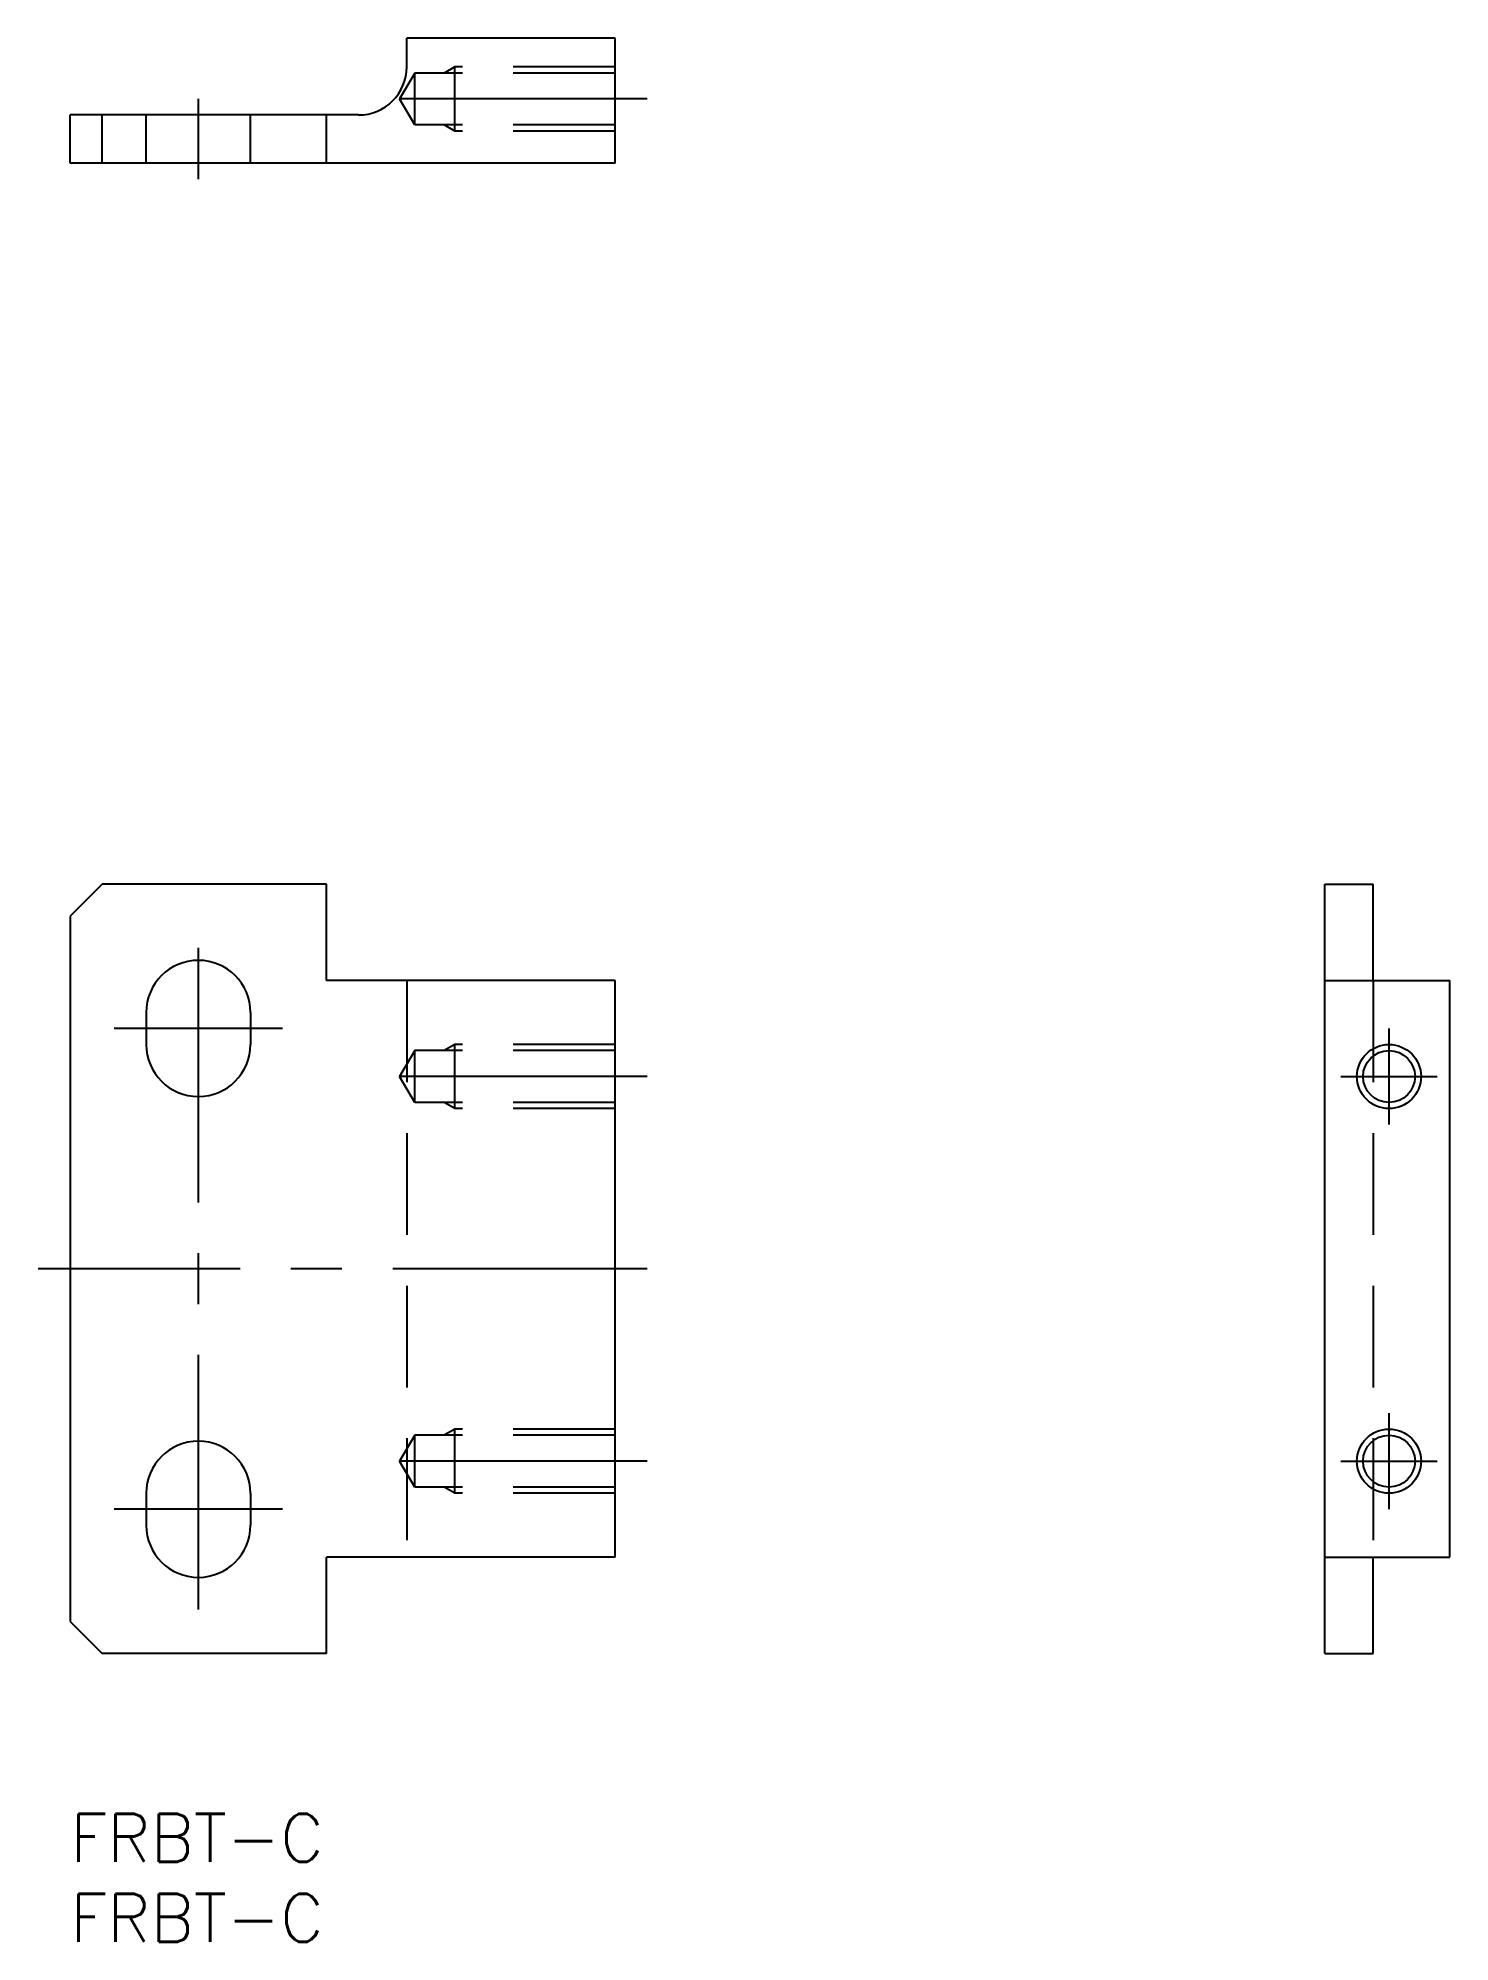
# Model space of a CAD drawing. Extents: x -2 to 86, y -8 to 111.
import ezdxf

# ---------------------------------------------------------------- set-up
doc = ezdxf.new("R2010")
doc.units = 0
doc.header["$LTSCALE"] = 0.5
doc.linetypes.add('CENTER', pattern=[50.8, 31.75, -6.35, 6.35, -6.35])
doc.linetypes.add('DASHED', pattern=[19.05, 12.7, -6.35])
for name, color, linetype in [('MSM_CENTER', 1, 'CENTER'), ('MSM_CONTINUOUS', 7, 'CONTINUOUS'), ('MSM_DASHED', 4, 'DASHED'), ('MSM_NARROW', 5, 'CONTINUOUS'), ('MSM_PART_NUMBER', 7, 'CONTINUOUS')]:
    doc.layers.add(name, color=color, linetype=linetype)
doc.styles.get("Standard").update_dxf_attribs({"font": 'txt.shx', "height": 3, "bigfont": 'bigfont.shx'})

msp = doc.modelspace()

# ---------------------------------------------------------------- linework, layer by layer
at = {"layer": 'MSM_CENTER'}
for p, q in [((8, 102), (8, 107)), ((36, 107), (20.56, 107)), ((8, 12.75), (8, 55.25)), ((13.25, 49), (2.75, 49)), ((82.29, 43), (82.29, 49)), ((36, 46), (20.56, 46)), ((79.29, 46), (85.29, 46)), ((36, 34), (-2, 34)), ((82.29, 19), (82.29, 25)), ((36, 22), (20.56, 22)), ((79.29, 22), (85.29, 22)), ((13.25, 19), (2.75, 19))]:
    msp.add_line(p, q, dxfattribs=at)
at = {"layer": 'MSM_CONTINUOUS'}
for p, q in [((34, 110.8), (21, 110.8)), ((21, 109), (21, 110.8)), ((34, 103), (34, 110.8)), ((0, 103), (0, 106)), ((18, 106), (0, 106)), ((2, 103), (2, 106)), ((16, 103), (16, 106)), ((34, 103), (0, 103)), ((2, 58), (0, 56)), ((16, 58), (2, 58)), ((16, 52), (16, 58)), ((78.29, 10), (78.29, 58)), ((78.29, 58), (81.29, 58)), ((81.29, 52), (81.29, 58)), ((0, 56), (0, 12)), ((34, 52), (16, 52)), ((34, 16), (34, 52)), ((78.29, 52), (86.09, 52)), ((86.09, 16), (86.09, 52)), ((4.75, 50), (4.75, 48)), ((11.25, 50), (11.25, 48)), ((4.75, 20), (4.75, 18)), ((11.25, 20), (11.25, 18)), ((16, 10), (16, 16)), ((34, 16), (16, 16)), ((78.29, 16), (86.09, 16)), ((81.29, 10), (81.29, 16)), ((0, 12), (2, 10)), ((16, 10), (2, 10)), ((78.29, 10), (81.29, 10))]:
    msp.add_line(p, q, dxfattribs=at)
for centre in [(82.29, 46), (82.29, 22)]:
    msp.add_circle(centre, 1.62, dxfattribs=at)
for centre, radius, start, end in [((18, 109), 3, 270, 0), ((8, 50), 3.25, 0, 180), ((8, 48), 3.25, 180, 0), ((8, 20), 3.25, 0, 180), ((8, 18), 3.25, 180, 0)]:
    msp.add_arc(centre, radius, start, end, dxfattribs=at)
at = {"layer": 'MSM_DASHED'}
for p, q in [((21.5, 108.62), (20.56, 107)), ((34, 108.62), (21.5, 108.62)), ((21.5, 105.38), (21.5, 108.62)), ((24, 109), (23.34, 108.62)), ((34, 109), (24, 109)), ((24, 105), (24, 109)), ((21.5, 105.38), (20.56, 107)), ((4.75, 103), (4.75, 106)), ((11.25, 103), (11.25, 106)), ((34, 105.38), (21.5, 105.38)), ((24, 105), (23.34, 105.38)), ((34, 105), (24, 105)), ((21, 52), (21, 16)), ((81.29, 52), (81.29, 16)), ((21.5, 47.62), (20.56, 46)), ((34, 47.62), (21.5, 47.62)), ((21.5, 44.38), (21.5, 47.62)), ((24, 48), (23.34, 47.62)), ((34, 48), (24, 48)), ((24, 44), (24, 48)), ((21.5, 44.38), (20.56, 46)), ((34, 44.38), (21.5, 44.38)), ((24, 44), (23.34, 44.38)), ((34, 44), (24, 44)), ((24, 24), (23.34, 23.62)), ((34, 24), (24, 24)), ((24, 20), (24, 24)), ((21.5, 23.62), (20.56, 22)), ((34, 23.62), (21.5, 23.62)), ((21.5, 20.38), (21.5, 23.62)), ((21.5, 20.38), (20.56, 22)), ((34, 20.38), (21.5, 20.38)), ((24, 20), (23.34, 20.38)), ((34, 20), (24, 20))]:
    msp.add_line(p, q, dxfattribs=at)
at = {"layer": 'MSM_NARROW'}
for centre in [(82.29, 46), (82.29, 22)]:
    msp.add_circle(centre, 2, dxfattribs=at)

# ---------------------------------------------------------------- texts
at = {"layer": 'MSM_PART_NUMBER'}
for p in [(0, -3), (0, -8)]:
    msp.add_text('FRBT-C', height=3, dxfattribs=at).set_placement(p)

doc.saveas('drawing.dxf')
